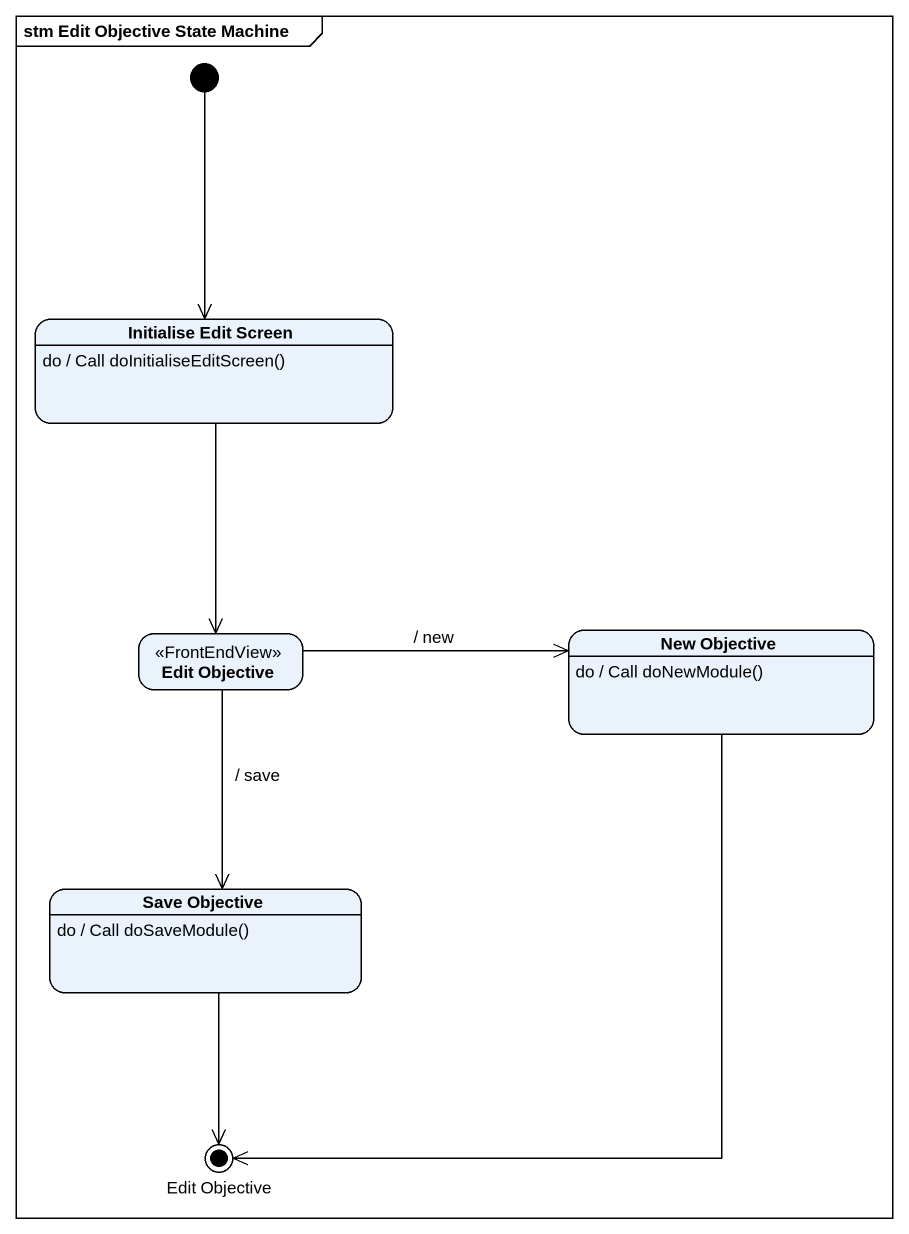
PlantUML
@startuml
mainframe stm Edit Objective State Machine
hide empty description
state "Initialise Edit Screen" as Initialise_Edit_Screen
Initialise_Edit_Screen : do / Call doInitialiseEditScreen()
state "Edit Objective" as Edit_Objective <<FrontEndView>>
state "New Objective" as New_Objective
New_Objective : do / Call doNewModule()
state "Save Objective" as Save_Objective
Save_Objective : do / Call doSaveModule()
state "Edit Objective" as Edit_Objective_2 <<end>>
[*] --> Initialise_Edit_Screen
Initialise_Edit_Screen --> Edit_Objective
Edit_Objective -right-> New_Objective : / new
Edit_Objective --> Save_Objective : / save
New_Objective --> Edit_Objective_2
Save_Objective --> Edit_Objective_2
@enduml
